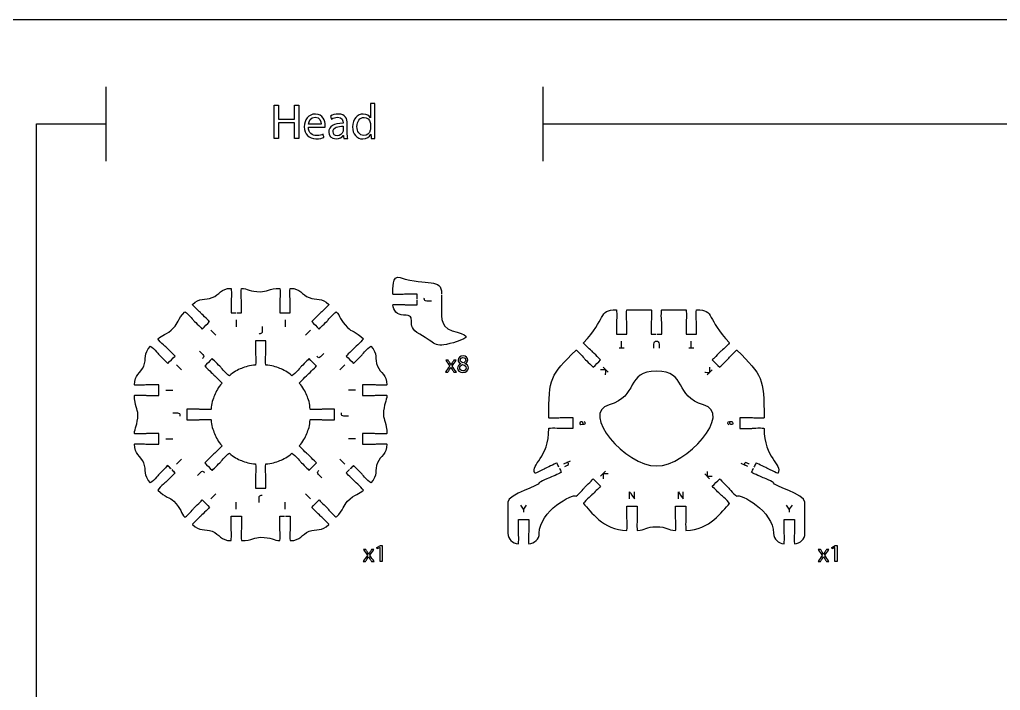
# Model space of a CAD drawing. Extents: x 0 to 1000, y 0 to 600.
# Drawn here: x 199 to 480.9, y 407.2 to 600.1 of the extents above; entities that cross this region are included whole.
import ezdxf

# ---------------------------------------------------------------- set-up
doc = ezdxf.new("R2010")
doc.units = 0
doc.header["$MEASUREMENT"] = 0
doc.layers.add('DEFAULT', color=7, linetype='CONTINUOUS')

msp = doc.modelspace()

# ---------------------------------------------------------------- linework, layer by layer
at = {"layer": 'DEFAULT', "color": 250}
for points in [[(1000, 0.1), (0, 0.1), (0, 600.1), (1000, 600.1)], [(273.41, 575.47), (273.41, 571.49), (278.01, 571.49), (278.01, 575.47), (279.25, 575.47), (279.25, 565.96), (278.01, 565.96), (278.01, 570.42), (273.41, 570.42), (273.41, 565.96), (272.18, 565.96), (272.18, 575.47)], [(302.64, 448.32), (302.63, 448.32), (301.83, 447.89), (301.71, 448.36), (302.71, 448.9), (303.24, 448.9), (303.24, 444.31), (302.64, 444.31)], [(433.36, 448.32), (433.35, 448.32), (432.55, 447.89), (432.43, 448.36), (433.43, 448.9), (433.96, 448.9), (433.96, 444.31), (433.36, 444.31)]]:
    msp.add_lwpolyline(points, close=True, dxfattribs=at)
for points in [[(223.83, 580.81), (223.83, 559.39)], [(349.41, 580.81), (349.41, 559.39)], [(349.41, 570.1), (980, 570.1), (980, 20.1), (203.84, 20.1), (203.84, 570.1), (223.83, 570.1)], [(261.3, 513.79), (261.3, 511.77)], [(275.3, 513.79), (275.3, 511.77)], [(253.99, 510.77), (255.42, 509.34)], [(282.6, 510.77), (281.17, 509.34)], [(372.04, 505.63), (372.04, 507.65)], [(392.05, 505.63), (392.05, 507.65)], [(372.79, 505.63), (371.29, 505.63)], [(392.8, 505.63), (391.31, 505.63)], [(244.09, 500.87), (245.52, 499.44)], [(292.5, 500.87), (291.07, 499.44)], [(366.75, 500.14), (368.18, 498.71)], [(398.1, 499.39), (396.67, 497.96)], [(241.07, 493.56), (243.09, 493.56)], [(295.53, 493.56), (293.51, 493.56)], [(241.07, 479.57), (243.09, 479.57)], [(295.53, 479.57), (293.51, 479.57)], [(244.09, 472.26), (245.52, 473.69)], [(292.5, 472.26), (291.07, 473.69)], [(355.4, 472.34), (357.33, 473.24)], [(408.35, 471.59), (406.42, 472.49)], [(366, 468.8), (367.43, 470.22)], [(397.34, 468.04), (395.91, 469.48)], [(253.99, 462.36), (255.42, 463.79)], [(282.6, 462.36), (281.17, 463.79)], [(261.3, 459.34), (261.3, 461.36)], [(275.3, 459.34), (275.3, 461.36)], [(343.84, 459.3), (343.07, 460.47)], [(344.65, 460.47), (343.84, 459.31), (343.84, 458.44)], [(420.21, 459.3), (419.44, 460.46)], [(421.02, 460.46), (420.21, 459.3), (420.21, 458.44)]]:
    msp.add_lwpolyline(points, dxfattribs=at)
for points, knots in [([(301.11, 575.98), (301.11, 573.22), (301.11, 570.47), (301.11, 567.72), (301.11, 567.12), (301.12, 566.42), (301.16, 565.96), (300.79, 565.96), (300.42, 565.96), (300.05, 565.96), (300.03, 566.35), (300.01, 566.75), (299.99, 567.14), (299.98, 567.14), (299.97, 567.14), (299.96, 567.14), (299.58, 566.38), (298.75, 565.8), (297.64, 565.8), (295.98, 565.8), (294.71, 567.2), (294.71, 569.27), (294.7, 571.54), (296.11, 572.94), (297.78, 572.94), (298.82, 572.94), (299.53, 572.45), (299.84, 571.9), (299.85, 571.9), (299.86, 571.9), (299.86, 571.9), (299.86, 573.26), (299.86, 574.62), (299.86, 575.98), (300.28, 575.98), (300.69, 575.98), (301.11, 575.98)], [3.52, 3.52, 3.52, 3.52, 26.916, 26.916, 26.916, 27.916, 27.916, 27.916, 31.076, 31.076, 31.076, 34.439807, 34.439807, 34.439807, 34.519807, 34.519807, 34.519807, 35.519807, 35.519807, 35.519807, 36.519807, 36.519807, 36.519807, 37.519807, 37.519807, 37.519807, 38.519807, 38.519807, 38.519807, 38.599807, 38.599807, 38.599807, 50.158807, 50.158807, 50.158807, 53.678807, 53.678807, 53.678807, 53.678807]), ([(282.03, 569.15), (282.06, 567.47), (283.13, 566.78), (284.37, 566.78), (285.26, 566.78), (285.8, 566.93), (286.26, 567.13), (286.33, 566.83), (286.4, 566.54), (286.47, 566.24), (286.04, 566.04), (285.29, 565.82), (284.2, 565.82), (282.1, 565.82), (280.84, 567.2), (280.84, 569.26), (280.84, 571.32), (282.06, 572.94), (284.05, 572.94), (286.28, 572.94), (286.87, 570.98), (286.87, 569.72), (286.87, 569.47), (286.84, 569.27), (286.83, 569.15), (285.23, 569.15), (283.63, 569.15), (282.03, 569.15)], [13.598, 13.598, 13.598, 13.598, 14.598, 14.598, 14.598, 15.598, 15.598, 15.598, 18.188444, 18.188444, 18.188444, 19.188444, 19.188444, 19.188444, 20.188444, 20.188444, 20.188444, 21.188444, 21.188444, 21.188444, 22.188444, 22.188444, 22.188444, 23.188444, 23.188444, 23.188444, 36.786444, 36.786444, 36.786444, 36.786444]), ([(292.19, 565.96), (292.16, 566.25), (292.12, 566.53), (292.09, 566.82), (292.08, 566.82), (292.06, 566.82), (292.05, 566.82), (291.67, 566.28), (290.93, 565.8), (289.96, 565.8), (288.58, 565.8), (287.87, 566.78), (287.87, 567.76), (287.87, 569.42), (289.34, 570.32), (291.98, 570.3), (291.98, 570.35), (291.98, 570.4), (291.98, 570.44), (291.98, 571.01), (291.82, 572.02), (290.42, 572.02), (289.79, 572.02), (289.13, 571.83), (288.65, 571.52), (288.55, 571.79), (288.46, 572.06), (288.36, 572.34), (288.93, 572.7), (289.75, 572.94), (290.61, 572.94), (292.7, 572.94), (293.2, 571.52), (293.2, 570.15), (293.2, 569.3), (293.2, 568.45), (293.2, 567.6), (293.2, 567), (293.23, 566.42), (293.32, 565.96), (292.94, 565.96), (292.56, 565.96), (292.19, 565.96)], [0, 0, 0, 0, 2.456013, 2.456013, 2.456013, 2.576013, 2.576013, 2.576013, 3.576013, 3.576013, 3.576013, 4.576013, 4.576013, 4.576013, 5.576013, 5.576013, 5.576013, 5.976013, 5.976013, 5.976013, 6.976013, 6.976013, 6.976013, 7.976013, 7.976013, 7.976013, 10.429126, 10.429126, 10.429126, 11.429126, 11.429126, 11.429126, 12.429126, 12.429126, 12.429126, 19.667126, 19.667126, 19.667126, 20.667126, 20.667126, 20.667126, 23.867126, 23.867126, 23.867126, 23.867126]), ([(285.67, 570.04), (285.68, 570.83), (285.34, 572.05), (283.95, 572.05), (282.69, 572.05), (282.14, 570.9), (282.04, 570.04), (283.25, 570.04), (284.46, 570.04), (285.67, 570.04)], [10.278, 10.278, 10.278, 10.278, 11.278, 11.278, 11.278, 12.278, 12.278, 12.278, 22.556, 22.556, 22.556, 22.556]), ([(292, 569.44), (290.65, 569.47), (289.11, 569.23), (289.11, 567.91), (289.11, 567.1), (289.65, 566.72), (290.28, 566.72), (291.17, 566.72), (291.74, 567.28), (291.93, 567.86), (291.98, 567.99), (292, 568.13), (292, 568.26), (292, 568.65), (292, 569.05), (292, 569.44)], [3.359, 3.359, 3.359, 3.359, 4.359, 4.359, 4.359, 5.359, 5.359, 5.359, 6.359, 6.359, 6.359, 7.359, 7.359, 7.359, 10.718, 10.718, 10.718, 10.718]), ([(299.86, 570.01), (299.86, 570.16), (299.85, 570.37), (299.81, 570.53), (299.62, 571.32), (298.95, 571.97), (298.02, 571.97), (296.73, 571.97), (295.97, 570.84), (295.97, 569.33), (295.97, 567.95), (296.65, 566.8), (297.99, 566.8), (298.82, 566.8), (299.58, 567.35), (299.81, 568.29), (299.85, 568.46), (299.86, 568.62), (299.86, 568.82), (299.86, 569.22), (299.86, 569.61), (299.86, 570.01)], [3.36, 3.36, 3.36, 3.36, 4.36, 4.36, 4.36, 5.36, 5.36, 5.36, 6.36, 6.36, 6.36, 7.36, 7.36, 7.36, 8.36, 8.36, 8.36, 9.36, 9.36, 9.36, 12.72, 12.72, 12.72, 12.72]), ([(317.38, 519.19), (316.92, 519.19), (316.47, 519.19), (316.02, 519.19), (315.49, 519.19), (315.32, 519.45), (315.32, 519.8), (315.32, 519.9), (315.34, 520.01), (315.37, 520.08)], [0, 0, 0, 0, 3.833, 3.833, 3.833, 4.833, 4.833, 4.833, 5.833, 5.833, 5.833, 5.833]), ([(268.74, 511.83), (268.74, 511.38), (268.74, 510.93), (268.74, 510.48), (268.74, 509.95), (268.48, 509.78), (268.13, 509.78), (268.04, 509.78), (267.92, 509.8), (267.85, 509.83)], [0, 0, 0, 0, 3.833, 3.833, 3.833, 4.833, 4.833, 4.833, 5.833, 5.833, 5.833, 5.833]), ([(381.3, 505.62), (381.3, 506.01), (381.3, 506.4), (381.3, 506.8), (381.3, 507.42), (381.63, 507.67), (382.07, 507.67), (382.48, 507.67), (382.79, 507.43), (382.79, 506.81), (382.79, 506.41), (382.79, 506.01), (382.79, 505.62)], [0, 0, 0, 0, 3.34, 3.34, 3.34, 4.34, 4.34, 4.34, 5.34, 5.34, 5.34, 8.714, 8.714, 8.714, 8.714]), ([(250.75, 504.75), (251.06, 504.43), (251.38, 504.11), (251.7, 503.79), (252.08, 503.41), (252.01, 503.11), (251.77, 502.86), (251.7, 502.8), (251.6, 502.73), (251.53, 502.7)], [0, 0, 0, 0, 3.832519, 3.832519, 3.832519, 4.832519, 4.832519, 4.832519, 5.832519, 5.832519, 5.832519, 5.832519]), ([(286.48, 504.12), (286.16, 503.8), (285.84, 503.48), (285.53, 503.16), (285.15, 502.78), (284.84, 502.85), (284.6, 503.1), (284.53, 503.17), (284.46, 503.26), (284.43, 503.33)], [0, 0, 0, 0, 3.832519, 3.832519, 3.832519, 4.832519, 4.832519, 4.832519, 5.832519, 5.832519, 5.832519, 5.832519]), ([(322.17, 502.14), (322.33, 501.9), (322.49, 501.65), (322.66, 501.41), (322.78, 501.22), (322.89, 501.04), (323, 500.85), (323.01, 500.85), (323.02, 500.85), (323.02, 500.85), (323.14, 501.06), (323.25, 501.23), (323.36, 501.42), (323.52, 501.66), (323.68, 501.9), (323.84, 502.14), (324.06, 502.14), (324.29, 502.14), (324.51, 502.14), (324.12, 501.59), (323.74, 501.04), (323.35, 500.49), (323.75, 499.9), (324.15, 499.31), (324.55, 498.73), (324.31, 498.73), (324.08, 498.73), (323.84, 498.73), (323.67, 498.98), (323.51, 499.24), (323.34, 499.5), (323.21, 499.69), (323.09, 499.88), (322.97, 500.09), (322.97, 500.09), (322.96, 500.09), (322.96, 500.09), (322.85, 499.88), (322.73, 499.7), (322.6, 499.5), (322.43, 499.24), (322.27, 498.98), (322.11, 498.73), (321.88, 498.73), (321.65, 498.73), (321.42, 498.73), (321.83, 499.31), (322.23, 499.89), (322.63, 500.47), (322.25, 501.03), (321.86, 501.58), (321.48, 502.14), (321.71, 502.14), (321.94, 502.14), (322.17, 502.14)], [0, 0, 0, 0, 2.496157, 2.496157, 2.496157, 3.496157, 3.496157, 3.496157, 3.556157, 3.556157, 3.556157, 4.556157, 4.556157, 4.556157, 7.025432, 7.025432, 7.025432, 8.926432, 8.926432, 8.926432, 14.654291, 14.654291, 14.654291, 20.702167, 20.702167, 20.702167, 22.703167, 22.703167, 22.703167, 25.305696, 25.305696, 25.305696, 26.305696, 26.305696, 26.305696, 26.345696, 26.345696, 26.345696, 27.345696, 27.345696, 27.345696, 29.937908, 29.937908, 29.937908, 31.877908, 31.877908, 31.877908, 37.898463, 37.898463, 37.898463, 43.663485, 43.663485, 43.663485, 45.623485, 45.623485, 45.623485, 45.623485]), ([(324.89, 499.89), (324.89, 500.47), (325.24, 500.88), (325.8, 501.12), (325.8, 501.13), (325.8, 501.13), (325.8, 501.14), (325.29, 501.38), (325.07, 501.78), (325.07, 502.17), (325.07, 502.9), (325.68, 503.39), (326.49, 503.39), (327.38, 503.39), (327.82, 502.83), (327.82, 502.26), (327.82, 501.87), (327.63, 501.46), (327.07, 501.19), (327.07, 501.18), (327.07, 501.18), (327.07, 501.17), (327.64, 500.94), (327.99, 500.54), (327.99, 499.98), (327.99, 499.19), (327.31, 498.65), (326.43, 498.65), (325.47, 498.65), (324.89, 499.22), (324.89, 499.89)], [1, 1, 1, 1, 2, 2, 2, 2.063246, 2.063246, 2.063246, 3.063246, 3.063246, 3.063246, 4.063246, 4.063246, 4.063246, 5.063246, 5.063246, 5.063246, 6.063246, 6.063246, 6.063246, 6.124246, 6.124246, 6.124246, 7.124246, 7.124246, 7.124246, 8.124246, 8.124246, 8.124246, 9.124246, 9.124246, 9.124246, 9.124246]), ([(325.65, 502.21), (325.65, 501.75), (326, 501.51), (326.53, 501.37), (326.92, 501.5), (327.23, 501.78), (327.23, 502.2), (327.23, 502.57), (327.01, 502.95), (326.45, 502.95), (325.94, 502.95), (325.65, 502.61), (325.65, 502.21)], [1, 1, 1, 1, 2, 2, 2, 3, 3, 3, 4, 4, 4, 5, 5, 5, 5]), ([(327.36, 499.92), (327.36, 500.48), (326.97, 500.74), (326.35, 500.92), (325.82, 500.77), (325.53, 500.41), (325.53, 499.98), (325.51, 499.51), (325.86, 499.1), (326.44, 499.1), (327, 499.1), (327.36, 499.45), (327.36, 499.92)], [1, 1, 1, 1, 2, 2, 2, 3, 3, 3, 4, 4, 4, 5, 5, 5, 5]), ([(367.44, 497.97), (367.44, 497.97), (367.51, 499.3), (367.49, 499.4), (367, 499.39), (366.5, 499.39), (366, 499.39)], [0, 0, 0, 0, 1, 1, 1, 5.219068, 5.219068, 5.219068, 5.219068]), ([(395.93, 498.7), (395.93, 498.7), (397.26, 498.63), (397.36, 498.65), (397.35, 499.14), (397.35, 499.64), (397.35, 500.13)], [0, 0, 0, 0, 1, 1, 1, 5.219068, 5.219068, 5.219068, 5.219068]), ([(243.03, 487.01), (243.48, 487.01), (243.93, 487.01), (244.38, 487.01), (244.92, 487.01), (245.08, 486.75), (245.08, 486.4), (245.08, 486.3), (245.06, 486.19), (245.04, 486.12)], [0, 0, 0, 0, 3.833, 3.833, 3.833, 4.833, 4.833, 4.833, 5.833, 5.833, 5.833, 5.833]), ([(293.57, 486.12), (293.12, 486.12), (292.67, 486.12), (292.22, 486.12), (291.68, 486.12), (291.51, 486.38), (291.51, 486.73), (291.51, 486.83), (291.53, 486.94), (291.56, 487.01)], [0, 0, 0, 0, 3.833, 3.833, 3.833, 4.833, 4.833, 4.833, 5.833, 5.833, 5.833, 5.833]), ([(361.28, 484.54), (361.4, 484.54), (361.53, 484.29), (361.53, 484.11), (361.53, 483.72), (361.33, 483.64), (361.04, 483.64), (361.04, 483.64), (360.44, 483.65), (360.35, 483.63), (360.2, 483.63), (360.11, 484.01), (360.11, 484.17), (360.11, 484.41), (360.28, 484.53), (360.45, 484.53), (360.74, 484.53), (360.99, 484.43), (360.89, 483.64)], [0, 0, 0, 0, 1, 1, 1, 2, 2, 2, 3, 3, 3, 4, 4, 4, 5, 5, 5, 6, 6, 6, 6]), ([(402.81, 483.63), (402.69, 483.63), (402.56, 483.89), (402.56, 484.07), (402.56, 484.45), (402.77, 484.54), (403.06, 484.54), (403.06, 484.54), (403.65, 484.53), (403.75, 484.54), (403.9, 484.54), (403.98, 484.17), (403.98, 484), (403.98, 483.76), (403.81, 483.64), (403.64, 483.64), (403.36, 483.64), (403.1, 483.74), (403.2, 484.54)], [0, 0, 0, 0, 1, 1, 1, 2, 2, 2, 3, 3, 3, 4, 4, 4, 5, 5, 5, 6, 6, 6, 6]), ([(355.74, 471.6), (355.99, 471.72), (356.25, 471.83), (356.5, 471.95), (356.71, 472.05), (356.85, 472.22), (356.73, 472.48), (356.64, 472.66), (356.47, 472.75), (356.31, 472.74), (356.27, 472.74), (356.24, 472.73), (356.19, 472.71)], [0, 0, 0, 0, 2.362178, 2.362178, 2.362178, 3.362178, 3.362178, 3.362178, 4.362178, 4.362178, 4.362178, 5.362178, 5.362178, 5.362178, 5.362178]), ([(408.7, 472.34), (408.44, 472.45), (408.19, 472.57), (407.94, 472.69), (407.73, 472.79), (407.51, 472.78), (407.39, 472.52), (407.3, 472.34), (407.35, 472.15), (407.45, 472.04), (407.48, 472.01), (407.51, 471.99), (407.56, 471.96)], [0, 0, 0, 0, 2.363084, 2.363084, 2.363084, 3.363084, 3.363084, 3.363084, 4.363084, 4.363084, 4.363084, 5.363084, 5.363084, 5.363084, 5.363084]), ([(250.12, 469.01), (250.43, 469.33), (250.75, 469.65), (251.07, 469.97), (251.45, 470.35), (251.75, 470.28), (252, 470.03), (252.07, 469.96), (252.14, 469.87), (252.16, 469.8)], [0, 0, 0, 0, 3.832519, 3.832519, 3.832519, 4.832519, 4.832519, 4.832519, 5.832519, 5.832519, 5.832519, 5.832519]), ([(285.85, 468.38), (285.53, 468.7), (285.21, 469.02), (284.9, 469.34), (284.52, 469.72), (284.59, 470.02), (284.83, 470.27), (284.9, 470.34), (285, 470.4), (285.06, 470.43)], [0, 0, 0, 0, 3.832519, 3.832519, 3.832519, 4.832519, 4.832519, 4.832519, 5.832519, 5.832519, 5.832519, 5.832519]), ([(368.17, 469.48), (368.17, 469.48), (366.83, 469.55), (366.74, 469.53), (366.74, 469.04), (366.75, 468.54), (366.75, 468.05)], [0, 0, 0, 0, 1, 1, 1, 5.218068, 5.218068, 5.218068, 5.218068]), ([(396.66, 470.21), (396.66, 470.21), (396.59, 468.88), (396.6, 468.79), (397.1, 468.79), (397.59, 468.79), (398.09, 468.79)], [0, 0, 0, 0, 1, 1, 1, 5.21903, 5.21903, 5.21903, 5.21903]), ([(267.85, 461.3), (267.85, 461.75), (267.85, 462.2), (267.85, 462.65), (267.85, 463.19), (268.12, 463.35), (268.46, 463.35), (268.56, 463.35), (268.68, 463.33), (268.74, 463.3)], [0, 0, 0, 0, 3.833, 3.833, 3.833, 4.833, 4.833, 4.833, 5.833, 5.833, 5.833, 5.833]), ([(374.34, 462.27), (374.34, 462.95), (374.34, 463.62), (374.34, 464.29), (374.34, 464.29), (375.65, 462.48), (375.75, 462.27), (375.74, 462.95), (375.73, 463.62), (375.72, 464.29)], [0, 0, 0, 0, 5.729, 5.729, 5.729, 6.729, 6.729, 6.729, 12.458404, 12.458404, 12.458404, 12.458404]), ([(388.34, 462.27), (388.34, 462.95), (388.34, 463.62), (388.34, 464.29), (388.34, 464.29), (389.65, 462.48), (389.75, 462.27), (389.74, 462.95), (389.73, 463.62), (389.72, 464.29)], [0, 0, 0, 0, 5.729, 5.729, 5.729, 6.729, 6.729, 6.729, 12.458392, 12.458392, 12.458392, 12.458392]), ([(298.51, 447.72), (298.67, 447.48), (298.84, 447.23), (299, 446.99), (299.13, 446.8), (299.23, 446.62), (299.35, 446.43), (299.35, 446.43), (299.36, 446.43), (299.37, 446.43), (299.48, 446.64), (299.59, 446.81), (299.71, 447), (299.86, 447.24), (300.02, 447.48), (300.18, 447.72), (300.41, 447.72), (300.63, 447.72), (300.86, 447.72), (300.47, 447.17), (300.08, 446.62), (299.69, 446.07), (300.09, 445.48), (300.49, 444.9), (300.89, 444.31), (300.66, 444.31), (300.42, 444.31), (300.18, 444.31), (300.02, 444.56), (299.85, 444.82), (299.68, 445.08), (299.55, 445.28), (299.44, 445.47), (299.32, 445.67), (299.31, 445.67), (299.31, 445.67), (299.3, 445.67), (299.19, 445.47), (299.07, 445.28), (298.94, 445.08), (298.78, 444.82), (298.61, 444.56), (298.45, 444.31), (298.22, 444.31), (297.99, 444.31), (297.76, 444.31), (298.17, 444.89), (298.57, 445.47), (298.98, 446.05), (298.59, 446.61), (298.21, 447.17), (297.82, 447.72), (298.05, 447.72), (298.28, 447.72), (298.51, 447.72)], [0, 0, 0, 0, 2.49699, 2.49699, 2.49699, 3.49699, 3.49699, 3.49699, 3.55699, 3.55699, 3.55699, 4.55699, 4.55699, 4.55699, 7.026266, 7.026266, 7.026266, 8.927266, 8.927266, 8.927266, 14.655124, 14.655124, 14.655124, 20.703, 20.703, 20.703, 22.704, 22.704, 22.704, 25.30653, 25.30653, 25.30653, 26.30653, 26.30653, 26.30653, 26.34653, 26.34653, 26.34653, 27.34653, 27.34653, 27.34653, 29.938742, 29.938742, 29.938742, 31.878742, 31.878742, 31.878742, 37.899296, 37.899296, 37.899296, 43.664319, 43.664319, 43.664319, 45.624319, 45.624319, 45.624319, 45.624319]), ([(429.23, 447.72), (429.4, 447.48), (429.56, 447.23), (429.72, 446.99), (429.85, 446.8), (429.95, 446.62), (430.07, 446.43), (430.07, 446.43), (430.08, 446.43), (430.09, 446.43), (430.2, 446.64), (430.31, 446.81), (430.43, 447), (430.59, 447.24), (430.75, 447.48), (430.91, 447.72), (431.13, 447.72), (431.35, 447.72), (431.58, 447.72), (431.19, 447.17), (430.8, 446.62), (430.41, 446.07), (430.81, 445.48), (431.21, 444.9), (431.61, 444.31), (431.38, 444.31), (431.14, 444.31), (430.91, 444.31), (430.74, 444.56), (430.57, 444.82), (430.41, 445.08), (430.27, 445.28), (430.16, 445.47), (430.04, 445.67), (430.03, 445.67), (430.03, 445.67), (430.02, 445.67), (429.91, 445.47), (429.79, 445.28), (429.66, 445.08), (429.5, 444.82), (429.33, 444.56), (429.17, 444.31), (428.94, 444.31), (428.71, 444.31), (428.49, 444.31), (428.89, 444.89), (429.29, 445.47), (429.7, 446.05), (429.31, 446.61), (428.93, 447.17), (428.54, 447.72), (428.77, 447.72), (429, 447.72), (429.23, 447.72)], [0, 0, 0, 0, 2.49699, 2.49699, 2.49699, 3.49699, 3.49699, 3.49699, 3.55699, 3.55699, 3.55699, 4.55699, 4.55699, 4.55699, 7.026266, 7.026266, 7.026266, 8.927266, 8.927266, 8.927266, 14.655124, 14.655124, 14.655124, 20.703, 20.703, 20.703, 22.704, 22.704, 22.704, 25.30653, 25.30653, 25.30653, 26.30653, 26.30653, 26.30653, 26.34653, 26.34653, 26.34653, 27.34653, 27.34653, 27.34653, 29.938742, 29.938742, 29.938742, 31.878742, 31.878742, 31.878742, 37.899296, 37.899296, 37.899296, 43.664319, 43.664319, 43.664319, 45.624319, 45.624319, 45.624319, 45.624319])]:
    msp.add_open_spline(points, degree=3, knots=knots, dxfattribs=at)
at = {"layer": 'DEFAULT', "color": 1}
for points, knots in [([(313.31, 519.79), (313.31, 520.24), (313.31, 520.68), (313.31, 521.13), (312.14, 521.13), (310.97, 521.13), (309.81, 521.13), (309.63, 521.13), (309.02, 521.03), (308.06, 521.03), (307.09, 521.03), (306.31, 521.08), (306.31, 521.13), (306.31, 522.79), (306.01, 526.68), (308.36, 525.92), (316.25, 523.37), (320.22, 526), (320.3, 521.29)], [0, 0, 0, 0, 3.82, 3.82, 3.82, 13.74, 13.74, 13.74, 14.74, 14.74, 14.74, 15.74, 15.74, 15.74, 16.74, 16.74, 16.74, 17.74, 17.74, 17.74, 17.74]), ([(242.55, 470.93), (242.23, 471.25), (241.91, 471.56), (241.59, 471.88), (240.77, 471.06), (239.94, 470.23), (239.12, 469.41), (239, 469.29), (238.64, 468.79), (237.95, 468.1), (237.27, 467.42), (236.68, 466.9), (236.64, 466.93), (234.52, 469.05), (235.58, 470.5), (234.7, 472.65), (233.81, 474.79), (232.04, 475.06), (232.04, 478.06), (232.04, 478.12), (232.82, 478.16), (233.79, 478.16), (234.75, 478.16), (235.36, 478.06), (235.54, 478.06), (236.7, 478.06), (237.87, 478.06), (239.03, 478.06), (239.03, 479.06), (239.03, 480.06), (239.03, 481.06), (237.87, 481.06), (236.7, 481.06), (235.54, 481.06), (235.36, 481.06), (234.75, 480.96), (233.79, 480.96), (232.82, 480.96), (232.04, 481.01), (232.04, 481.06), (232.04, 482.68), (233, 483.52), (233, 486.56), (233, 488.18), (232.04, 489.02), (232.04, 492.07), (232.04, 492.12), (232.82, 492.16), (233.79, 492.16), (234.75, 492.16), (235.36, 492.07), (235.54, 492.07), (236.7, 492.07), (237.87, 492.07), (239.03, 492.07), (239.03, 493.07), (239.03, 494.06), (239.03, 495.06), (237.87, 495.06), (236.7, 495.06), (235.54, 495.06), (235.36, 495.06), (234.75, 494.97), (233.79, 494.97), (232.82, 494.97), (232.04, 495.01), (232.04, 495.06), (232.04, 498.06), (233.81, 498.34), (234.7, 500.48), (235.58, 502.62), (234.52, 504.07), (236.64, 506.19), (236.68, 506.23), (237.27, 505.71), (237.95, 505.03), (238.64, 504.34), (239, 503.84), (239.12, 503.72), (239.74, 503.1), (241.59, 501.24), (241.59, 501.24), (242.3, 501.95), (243.01, 502.66), (243.72, 503.36), (243.72, 503.36), (241.86, 505.22), (241.24, 505.84), (241.12, 505.96), (240.62, 506.32), (239.93, 507.01), (239.25, 507.69), (238.73, 508.27), (238.77, 508.31), (239.91, 509.46), (241.18, 509.37), (243.34, 511.53), (244.48, 512.67), (244.39, 513.94), (246.55, 516.09), (246.58, 516.13), (247.17, 515.61), (247.85, 514.93), (248.54, 514.24), (248.89, 513.74), (249.02, 513.62), (249.64, 513), (251.49, 511.14), (251.49, 511.14), (252.2, 511.85), (252.91, 512.56), (253.62, 513.26), (253.62, 513.26), (251.76, 515.12), (251.14, 515.74), (251.02, 515.86), (250.52, 516.22), (249.83, 516.9), (249.15, 517.59), (248.63, 518.17), (248.67, 518.21), (250.79, 520.34), (252.24, 519.27), (254.38, 520.16), (256.52, 521.05), (256.8, 522.82), (259.8, 522.82), (259.85, 522.82), (259.89, 522.04), (259.89, 521.07), (259.89, 520.11), (259.8, 519.5), (259.8, 519.33), (259.8, 518.16), (259.8, 516.99), (259.8, 515.83), (260.25, 515.83), (260.7, 515.83), (261.15, 515.83)], [0, 0, 0, 0, 3.832519, 3.832519, 3.832519, 13.746156, 13.746156, 13.746156, 14.746156, 14.746156, 14.746156, 15.746156, 15.746156, 15.746156, 16.746156, 16.746156, 16.746156, 17.746156, 17.746156, 17.746156, 18.746156, 18.746156, 18.746156, 19.746156, 19.746156, 19.746156, 29.666156, 29.666156, 29.666156, 38.176156, 38.176156, 38.176156, 48.096156, 48.096156, 48.096156, 49.096156, 49.096156, 49.096156, 50.096156, 50.096156, 50.096156, 51.096156, 51.096156, 51.096156, 52.096156, 52.096156, 52.096156, 53.096156, 53.096156, 53.096156, 54.096156, 54.096156, 54.096156, 64.016156, 64.016156, 64.016156, 72.516156, 72.516156, 72.516156, 82.436156, 82.436156, 82.436156, 83.436156, 83.436156, 83.436156, 84.436156, 84.436156, 84.436156, 85.436156, 85.436156, 85.436156, 86.436156, 86.436156, 86.436156, 87.436156, 87.436156, 87.436156, 88.436156, 88.436156, 88.436156, 89.436156, 89.436156, 89.436156, 97.942653, 97.942653, 97.942653, 98.942653, 98.942653, 98.942653, 99.942653, 99.942653, 99.942653, 100.942653, 100.942653, 100.942653, 101.942653, 101.942653, 101.942653, 102.942653, 102.942653, 102.942653, 103.942653, 103.942653, 103.942653, 104.942653, 104.942653, 104.942653, 105.942653, 105.942653, 105.942653, 114.442077, 114.442077, 114.442077, 115.442077, 115.442077, 115.442077, 116.442077, 116.442077, 116.442077, 117.442077, 117.442077, 117.442077, 118.442077, 118.442077, 118.442077, 119.442077, 119.442077, 119.442077, 120.442077, 120.442077, 120.442077, 121.442077, 121.442077, 121.442077, 131.362077, 131.362077, 131.362077, 135.192077, 135.192077, 135.192077, 135.192077]), ([(261.45, 515.83), (261.9, 515.83), (262.35, 515.83), (262.79, 515.83), (262.79, 516.99), (262.79, 518.16), (262.79, 519.33), (262.79, 519.5), (262.7, 520.11), (262.7, 521.07), (262.7, 522.04), (262.74, 522.82), (262.79, 522.82), (264.41, 522.82), (265.25, 521.86), (268.29, 521.86), (269.91, 521.86), (270.76, 522.82), (273.8, 522.82), (273.85, 522.82), (273.9, 522.04), (273.9, 521.07), (273.9, 520.11), (273.8, 519.5), (273.8, 519.33), (273.8, 518.16), (273.8, 516.99), (273.8, 515.83), (274.8, 515.83), (275.8, 515.83), (276.8, 515.83), (276.8, 516.99), (276.8, 518.16), (276.8, 519.33), (276.8, 519.5), (276.7, 520.11), (276.7, 521.07), (276.7, 522.04), (276.74, 522.82), (276.8, 522.82), (279.8, 522.82), (280.07, 521.05), (282.21, 520.16), (284.35, 519.27), (285.8, 520.33), (287.92, 518.21), (287.96, 518.17), (287.44, 517.59), (286.76, 516.9), (286.07, 516.22), (285.57, 515.86), (285.45, 515.74), (284.62, 514.92), (283.8, 514.09), (282.97, 513.26), (283.68, 512.56), (284.39, 511.85), (285.1, 511.14), (285.1, 511.14), (286.95, 513), (287.57, 513.62), (287.69, 513.74), (288.05, 514.24), (288.74, 514.93), (289.42, 515.61), (290.01, 516.13), (290.05, 516.09), (291.19, 514.95), (291.1, 513.67), (293.26, 511.53), (294.4, 510.38), (295.68, 510.46), (297.83, 508.31), (297.86, 508.28), (297.34, 507.69), (296.66, 507.01), (295.97, 506.32), (295.48, 505.96), (295.35, 505.84), (294.73, 505.22), (292.88, 503.36), (292.88, 503.36), (293.58, 502.66), (294.29, 501.95), (295, 501.24), (295, 501.24), (296.85, 503.1), (297.47, 503.72), (297.6, 503.84), (297.96, 504.34), (298.64, 505.03), (299.32, 505.71), (299.91, 506.23), (299.95, 506.19), (302.07, 504.07), (301, 502.62), (301.89, 500.48), (302.78, 498.34), (304.56, 498.06), (304.56, 495.06), (304.56, 495.01), (303.77, 494.97), (302.81, 494.97), (301.84, 494.97), (301.23, 495.06), (301.06, 495.06), (299.89, 495.06), (298.72, 495.06), (297.56, 495.06), (297.56, 494.06), (297.56, 493.07), (297.56, 492.07), (298.72, 492.07), (299.89, 492.07), (301.06, 492.07), (301.23, 492.07), (301.84, 492.16), (302.81, 492.16), (303.77, 492.16), (304.56, 492.12), (304.56, 492.07), (304.56, 490.45), (303.6, 489.6), (303.6, 486.56), (303.6, 484.94), (304.56, 484.1), (304.56, 481.06), (304.56, 481.01), (303.77, 480.96), (302.81, 480.96), (301.84, 480.96), (301.23, 481.06), (301.06, 481.06), (299.89, 481.06), (298.72, 481.06), (297.56, 481.06), (297.56, 480.06), (297.56, 479.06), (297.56, 478.06), (298.72, 478.06), (299.89, 478.06), (301.06, 478.06), (301.23, 478.06), (301.84, 478.16), (302.81, 478.16), (303.77, 478.16), (304.56, 478.12), (304.56, 478.06), (304.56, 475.06), (302.78, 474.79), (301.89, 472.65), (301, 470.5), (302.07, 469.05), (299.95, 466.93), (299.91, 466.9), (299.32, 467.42), (298.64, 468.1), (297.96, 468.79), (297.6, 469.29), (297.47, 469.41), (296.85, 470.03), (295, 471.88), (295, 471.88), (294.68, 471.57), (294.36, 471.25), (294.04, 470.93)], [0, 0, 0, 0, 3.82, 3.82, 3.82, 13.74, 13.74, 13.74, 14.74, 14.74, 14.74, 15.74, 15.74, 15.74, 16.74, 16.74, 16.74, 17.74, 17.74, 17.74, 18.74, 18.74, 18.74, 19.74, 19.74, 19.74, 29.66, 29.66, 29.66, 38.16, 38.16, 38.16, 48.08, 48.08, 48.08, 49.08, 49.08, 49.08, 50.08, 50.08, 50.08, 51.08, 51.08, 51.08, 52.08, 52.08, 52.08, 53.08, 53.08, 53.08, 54.08, 54.08, 54.08, 64.007779, 64.007779, 64.007779, 72.514277, 72.514277, 72.514277, 73.514277, 73.514277, 73.514277, 74.514277, 74.514277, 74.514277, 75.514277, 75.514277, 75.514277, 76.514277, 76.514277, 76.514277, 77.514277, 77.514277, 77.514277, 78.514277, 78.514277, 78.514277, 79.514277, 79.514277, 79.514277, 80.514277, 80.514277, 80.514277, 89.0137, 89.0137, 89.0137, 90.0137, 90.0137, 90.0137, 91.0137, 91.0137, 91.0137, 92.0137, 92.0137, 92.0137, 93.0137, 93.0137, 93.0137, 94.0137, 94.0137, 94.0137, 95.0137, 95.0137, 95.0137, 96.0137, 96.0137, 96.0137, 105.9337, 105.9337, 105.9337, 114.4337, 114.4337, 114.4337, 124.3537, 124.3537, 124.3537, 125.3537, 125.3537, 125.3537, 126.3537, 126.3537, 126.3537, 127.3537, 127.3537, 127.3537, 128.3537, 128.3537, 128.3537, 129.3537, 129.3537, 129.3537, 130.3537, 130.3537, 130.3537, 140.2737, 140.2737, 140.2737, 148.7837, 148.7837, 148.7837, 158.7037, 158.7037, 158.7037, 159.7037, 159.7037, 159.7037, 160.7037, 160.7037, 160.7037, 161.7037, 161.7037, 161.7037, 162.7037, 162.7037, 162.7037, 163.7037, 163.7037, 163.7037, 164.7037, 164.7037, 164.7037, 165.7037, 165.7037, 165.7037, 169.522077, 169.522077, 169.522077, 169.522077]), ([(320.31, 520.99), (320.31, 520.03), (320.31, 519.08), (320.31, 518.13), (320.31, 515.51), (319.52, 511.82), (323.38, 510.64), (327.24, 509.45), (329.67, 508.9), (323.69, 507.21), (317.71, 505.51), (318.8, 507.12), (314, 509.62), (309.19, 512.11), (314.03, 515.13), (309.31, 515.13), (307.65, 515.13), (306.31, 516.47), (306.31, 518.13), (306.31, 518.19), (307.09, 518.23), (308.06, 518.23), (309.02, 518.23), (309.63, 518.13), (309.81, 518.13), (310.97, 518.13), (312.14, 518.13), (313.31, 518.13), (313.31, 518.58), (313.31, 519.03), (313.31, 519.49)], [0, 0, 0, 0, 8.09, 8.09, 8.09, 9.09, 9.09, 9.09, 10.09, 10.09, 10.09, 11.09, 11.09, 11.09, 12.09, 12.09, 12.09, 13.09, 13.09, 13.09, 14.09, 14.09, 14.09, 15.09, 15.09, 15.09, 25.01, 25.01, 25.01, 28.85, 28.85, 28.85, 28.85]), ([(354.02, 471.41), (353.83, 471.82), (353.64, 472.23), (353.45, 472.63), (353.45, 472.63), (351.07, 471.53), (350.27, 471.15), (350.12, 471.08), (349.61, 470.73), (348.73, 470.33), (347.85, 469.92), (347.13, 469.63), (347.1, 469.68), (345.83, 472.39), (351.12, 473.9), (351.12, 482.59), (351.12, 482.64), (351.9, 482.69), (352.87, 482.69), (353.83, 482.69), (354.44, 482.59), (354.62, 482.59), (355.78, 482.59), (356.95, 482.59), (358.11, 482.59), (358.11, 483.59), (358.11, 484.59), (358.11, 485.59), (356.95, 485.59), (355.78, 485.59), (354.62, 485.59), (354.44, 485.59), (353.83, 485.49), (352.87, 485.49), (351.9, 485.49), (351.12, 485.53), (351.12, 485.59), (351.12, 497.27), (351.54, 497.69), (358.93, 505.09), (358.97, 505.13), (359.56, 504.61), (360.24, 503.92), (360.92, 503.24), (361.28, 502.74), (361.41, 502.61), (362.03, 501.99), (363.88, 500.14), (363.88, 500.14), (364.59, 500.85), (365.3, 501.55), (366, 502.26), (366, 502.26), (364.15, 504.11), (363.53, 504.74), (363.41, 504.86), (362.91, 505.22), (362.22, 505.9), (361.55, 506.57), (361.03, 507.15), (361.05, 507.21), (367.79, 513.95), (365.13, 516.69), (370.54, 516.69), (370.59, 516.68), (370.64, 515.9), (370.64, 514.93), (370.64, 513.97), (370.54, 513.36), (370.54, 513.19), (370.54, 512.02), (370.54, 510.86), (370.54, 509.69), (371.54, 509.69), (372.54, 509.69), (373.54, 509.69), (373.54, 510.85), (373.54, 512.02), (373.54, 513.18), (373.53, 513.35), (373.44, 513.97), (373.44, 514.93), (373.44, 515.9), (373.48, 516.68), (373.54, 516.68), (375.52, 516.68), (377.51, 516.68), (380.55, 516.68), (380.6, 516.68), (380.65, 515.9), (380.65, 514.93), (380.65, 513.97), (380.55, 513.36), (380.55, 513.18), (380.55, 512.02), (380.55, 510.85), (380.55, 509.69), (381, 509.69), (381.45, 509.69), (381.9, 509.69)], [0, 0, 0, 0, 3.820471, 3.820471, 3.820471, 4.820471, 4.820471, 4.820471, 5.820471, 5.820471, 5.820471, 6.820471, 6.820471, 6.820471, 7.820471, 7.820471, 7.820471, 8.820471, 8.820471, 8.820471, 9.820471, 9.820471, 9.820471, 19.740471, 19.740471, 19.740471, 28.240471, 28.240471, 28.240471, 38.160471, 38.160471, 38.160471, 39.160471, 39.160471, 39.160471, 40.160471, 40.160471, 40.160471, 41.160471, 41.160471, 41.160471, 42.160471, 42.160471, 42.160471, 43.160471, 43.160471, 43.160471, 44.160471, 44.160471, 44.160471, 52.659895, 52.659895, 52.659895, 53.659895, 53.659895, 53.659895, 54.659895, 54.659895, 54.659895, 55.659895, 55.659895, 55.659895, 56.659895, 56.659895, 56.659895, 57.659895, 57.659895, 57.659895, 58.659895, 58.659895, 58.659895, 68.579895, 68.579895, 68.579895, 77.079901, 77.079901, 77.079901, 86.989901, 86.989901, 86.989901, 87.989901, 87.989901, 87.989901, 88.989901, 88.989901, 88.989901, 89.989901, 89.989901, 89.989901, 90.989901, 90.989901, 90.989901, 91.989901, 91.989901, 91.989901, 101.909901, 101.909901, 101.909901, 105.739901, 105.739901, 105.739901, 105.739901]), ([(382.2, 509.69), (382.65, 509.69), (383.1, 509.69), (383.55, 509.69), (383.55, 510.85), (383.55, 512.02), (383.55, 513.18), (383.55, 513.36), (383.45, 513.97), (383.45, 514.93), (383.45, 515.9), (383.49, 516.68), (383.55, 516.68), (386.59, 516.68), (388.57, 516.68), (390.56, 516.68), (390.61, 516.68), (390.66, 515.9), (390.66, 514.93), (390.66, 513.96), (390.56, 513.35), (390.56, 513.18), (390.56, 512.02), (390.56, 510.85), (390.56, 509.69), (391.56, 509.68), (392.56, 509.68), (393.55, 509.68), (393.55, 510.85), (393.55, 512.01), (393.55, 513.18), (393.55, 513.35), (393.46, 513.96), (393.45, 514.93), (393.46, 515.9), (393.5, 516.68), (393.55, 516.68), (398.97, 516.68), (396.31, 513.95), (403.05, 507.21), (403.09, 507.17), (402.56, 506.58), (401.88, 505.9), (401.2, 505.22), (400.7, 504.86), (400.57, 504.73), (399.95, 504.11), (398.1, 502.26), (398.1, 502.26), (398.81, 501.55), (399.51, 500.84), (400.22, 500.14), (400.22, 500.14), (402.07, 501.99), (402.7, 502.61), (402.82, 502.73), (403.18, 503.23), (403.86, 503.92), (404.54, 504.6), (405.13, 505.12), (405.17, 505.08), (412.56, 497.69), (412.98, 497.27), (412.98, 485.59), (412.98, 485.53), (412.2, 485.48), (411.23, 485.48), (410.26, 485.48), (409.66, 485.59), (409.48, 485.59), (408.31, 485.59), (407.15, 485.59), (405.98, 485.59), (405.98, 484.59), (405.98, 483.59), (405.98, 482.58), (407.15, 482.58), (408.31, 482.58), (409.48, 482.58), (409.66, 482.58), (410.26, 482.69), (411.23, 482.69), (412.2, 482.69), (412.98, 482.64), (412.98, 482.58), (412.98, 473.9), (418.26, 472.39), (416.99, 469.67), (416.97, 469.62), (416.24, 469.91), (415.36, 470.32), (414.49, 470.73), (413.98, 471.08), (413.82, 471.15), (413.03, 471.52), (410.65, 472.63), (410.65, 472.63), (410.46, 472.22), (410.27, 471.82), (410.08, 471.41)], [0, 0, 0, 0, 3.83, 3.83, 3.83, 13.75, 13.75, 13.75, 14.75, 14.75, 14.75, 15.75, 15.75, 15.75, 16.75, 16.75, 16.75, 17.75, 17.75, 17.75, 18.75, 18.75, 18.75, 28.66, 28.66, 28.66, 37.160006, 37.160006, 37.160006, 47.080006, 47.080006, 47.080006, 48.080006, 48.080006, 48.080006, 49.080006, 49.080006, 49.080006, 50.080006, 50.080006, 50.080006, 51.080006, 51.080006, 51.080006, 52.080006, 52.080006, 52.080006, 53.080006, 53.080006, 53.080006, 61.579429, 61.579429, 61.579429, 62.579429, 62.579429, 62.579429, 63.579429, 63.579429, 63.579429, 64.579429, 64.579429, 64.579429, 65.579429, 65.579429, 65.579429, 66.579429, 66.579429, 66.579429, 67.579429, 67.579429, 67.579429, 77.499429, 77.499429, 77.499429, 86.009429, 86.009429, 86.009429, 95.929429, 95.929429, 95.929429, 96.929429, 96.929429, 96.929429, 97.929429, 97.929429, 97.929429, 98.929429, 98.929429, 98.929429, 99.929429, 99.929429, 99.929429, 100.929429, 100.929429, 100.929429, 101.929429, 101.929429, 101.929429, 105.749901, 105.749901, 105.749901, 105.749901]), ([(289.5, 485.06), (288.33, 485.06), (287.16, 485.06), (286, 485.06), (285.82, 485.06), (285.21, 485.16), (284.25, 485.16), (283.28, 485.16), (282.5, 485.12), (282.5, 485.06), (282.5, 483.47), (282, 482.12), (281.56, 481.07), (281.13, 480.02), (280.53, 478.71), (279.4, 477.59), (279.36, 477.55), (279.88, 476.96), (280.57, 476.28), (281.25, 475.59), (281.75, 475.23), (281.87, 475.11), (282.49, 474.49), (284.35, 472.64), (284.35, 472.64), (283.64, 471.93), (282.93, 471.22), (282.23, 470.51), (282.23, 470.51), (280.37, 472.37), (279.75, 472.99), (279.63, 473.11), (279.27, 473.61), (278.59, 474.3), (277.9, 474.98), (277.32, 475.5), (277.28, 475.46), (276.15, 474.33), (274.84, 473.74), (273.79, 473.3), (272.74, 472.87), (271.39, 472.36), (269.8, 472.36), (269.74, 472.36), (269.7, 471.58), (269.7, 470.61), (269.7, 469.65), (269.8, 469.04), (269.8, 468.87), (269.8, 467.7), (269.8, 466.53), (269.8, 465.37), (268.8, 465.37), (267.8, 465.37), (266.8, 465.37), (266.8, 466.53), (266.8, 467.7), (266.8, 468.87), (266.8, 469.04), (266.9, 469.65), (266.9, 470.61), (266.9, 471.58), (266.85, 472.36), (266.8, 472.36), (265.2, 472.36), (263.85, 472.87), (262.8, 473.3), (261.75, 473.74), (260.45, 474.33), (259.32, 475.46), (259.28, 475.5), (258.69, 474.98), (258.01, 474.3), (257.32, 473.61), (256.96, 473.11), (256.84, 472.99), (256.22, 472.37), (254.37, 470.51), (254.37, 470.51), (253.66, 471.22), (252.95, 471.93), (252.25, 472.64), (252.25, 472.64), (254.1, 474.49), (254.72, 475.11), (254.84, 475.23), (255.34, 475.59), (256.03, 476.28), (256.71, 476.96), (257.24, 477.55), (257.2, 477.59), (256.06, 478.71), (255.47, 480.02), (255.03, 481.07), (254.6, 482.12), (254.1, 483.47), (254.1, 485.06), (254.1, 485.12), (253.31, 485.16), (252.35, 485.16), (251.38, 485.16), (250.77, 485.06), (250.6, 485.06), (249.43, 485.06), (248.26, 485.06), (247.1, 485.06), (247.1, 486.06), (247.1, 487.06), (247.1, 488.06), (248.26, 488.06), (249.43, 488.06), (250.6, 488.06), (250.77, 488.06), (251.38, 487.96), (252.35, 487.96), (253.31, 487.96), (254.1, 488.01), (254.1, 488.06), (254.1, 489.66), (254.6, 491.01), (255.03, 492.06), (255.47, 493.11), (256.06, 494.42), (257.2, 495.55), (257.24, 495.58), (256.71, 496.17), (256.03, 496.85), (255.34, 497.54), (254.84, 497.9), (254.72, 498.02), (254.1, 498.64), (252.25, 500.5), (252.25, 500.5), (252.95, 501.2), (253.66, 501.91), (254.37, 502.62), (254.37, 502.62), (256.22, 500.76), (256.84, 500.14), (256.96, 500.02), (257.32, 499.52), (258.01, 498.83), (258.69, 498.15), (259.28, 497.63), (259.32, 497.67), (260.45, 498.79), (261.75, 499.39), (262.8, 499.83), (263.85, 500.26), (265.2, 500.76), (266.8, 500.76), (266.85, 500.76), (266.9, 501.55), (266.9, 502.51), (266.9, 503.48), (266.8, 504.09), (266.8, 504.26), (266.8, 505.43), (266.8, 506.6), (266.8, 507.77), (267.8, 507.77), (268.8, 507.77), (269.8, 507.77), (269.8, 506.6), (269.8, 505.43), (269.8, 504.26), (269.8, 504.09), (269.7, 503.48), (269.7, 502.51), (269.7, 501.55), (269.74, 500.76), (269.8, 500.76), (271.39, 500.76), (272.74, 500.26), (273.79, 499.83), (274.84, 499.39), (276.15, 498.79), (277.28, 497.67), (277.32, 497.63), (277.9, 498.15), (278.59, 498.83), (279.27, 499.52), (279.63, 500.02), (279.75, 500.14), (280.37, 500.76), (282.23, 502.62), (282.23, 502.62), (282.93, 501.91), (283.64, 501.2), (284.35, 500.5), (284.35, 500.5), (282.49, 498.64), (281.87, 498.02), (281.75, 497.9), (281.25, 497.54), (280.57, 496.85), (279.88, 496.17), (279.36, 495.58), (279.4, 495.55), (280.53, 494.42), (281.13, 493.11), (281.56, 492.06), (282, 491.01), (282.5, 489.66), (282.5, 488.06), (282.5, 488.01), (283.28, 487.96), (284.25, 487.96), (285.21, 487.96), (285.82, 488.06), (286, 488.06), (287.16, 488.06), (288.33, 488.06), (289.5, 488.06), (289.5, 487.06), (289.5, 486.06), (289.5, 485.06)], [8.5, 8.5, 8.5, 8.5, 18.42, 18.42, 18.42, 19.42, 19.42, 19.42, 20.42, 20.42, 20.42, 21.42, 21.42, 21.42, 22.42, 22.42, 22.42, 23.42, 23.42, 23.42, 24.42, 24.42, 24.42, 25.42, 25.42, 25.42, 33.926498, 33.926498, 33.926498, 34.926498, 34.926498, 34.926498, 35.926498, 35.926498, 35.926498, 36.926498, 36.926498, 36.926498, 37.926498, 37.926498, 37.926498, 38.926498, 38.926498, 38.926498, 39.926498, 39.926498, 39.926498, 40.926498, 40.926498, 40.926498, 50.846498, 50.846498, 50.846498, 59.356498, 59.356498, 59.356498, 69.276498, 69.276498, 69.276498, 70.276498, 70.276498, 70.276498, 71.276498, 71.276498, 71.276498, 72.276498, 72.276498, 72.276498, 73.276498, 73.276498, 73.276498, 74.276498, 74.276498, 74.276498, 75.276498, 75.276498, 75.276498, 76.276498, 76.276498, 76.276498, 84.782995, 84.782995, 84.782995, 85.782995, 85.782995, 85.782995, 86.782995, 86.782995, 86.782995, 87.782995, 87.782995, 87.782995, 88.782995, 88.782995, 88.782995, 89.782995, 89.782995, 89.782995, 90.782995, 90.782995, 90.782995, 91.782995, 91.782995, 91.782995, 101.702995, 101.702995, 101.702995, 110.202995, 110.202995, 110.202995, 120.122995, 120.122995, 120.122995, 121.122995, 121.122995, 121.122995, 122.122995, 122.122995, 122.122995, 123.122995, 123.122995, 123.122995, 124.122995, 124.122995, 124.122995, 125.122995, 125.122995, 125.122995, 126.122995, 126.122995, 126.122995, 127.122995, 127.122995, 127.122995, 135.622419, 135.622419, 135.622419, 136.622419, 136.622419, 136.622419, 137.622419, 137.622419, 137.622419, 138.622419, 138.622419, 138.622419, 139.622419, 139.622419, 139.622419, 140.622419, 140.622419, 140.622419, 141.622419, 141.622419, 141.622419, 142.622419, 142.622419, 142.622419, 152.552419, 152.552419, 152.552419, 161.062419, 161.062419, 161.062419, 170.992419, 170.992419, 170.992419, 171.992419, 171.992419, 171.992419, 172.992419, 172.992419, 172.992419, 173.992419, 173.992419, 173.992419, 174.992419, 174.992419, 174.992419, 175.992419, 175.992419, 175.992419, 176.992419, 176.992419, 176.992419, 177.992419, 177.992419, 177.992419, 186.491842, 186.491842, 186.491842, 187.491842, 187.491842, 187.491842, 188.491842, 188.491842, 188.491842, 189.491842, 189.491842, 189.491842, 190.491842, 190.491842, 190.491842, 191.491842, 191.491842, 191.491842, 192.491842, 192.491842, 192.491842, 193.491842, 193.491842, 193.491842, 203.411842, 203.411842, 203.411842, 211.911842, 211.911842, 211.911842, 211.911842]), ([(382.04, 471.76), (373.21, 471.76), (359.98, 487.01), (368.49, 489.36), (376.91, 491.68), (373.21, 499.05), (382.05, 499.04), (390.88, 499.04), (387.18, 491.68), (395.59, 489.36), (404.11, 487.01), (390.88, 471.76), (382.04, 471.76)], [1, 1, 1, 1, 2, 2, 2, 3, 3, 3, 4, 4, 4, 5, 5, 5, 5]), ([(354.15, 471.14), (354.34, 470.73), (354.52, 470.32), (354.71, 469.92), (354.71, 469.92), (352.34, 468.81), (351.54, 468.43), (351.38, 468.36), (350.79, 468.19), (349.91, 467.79), (349.04, 467.38), (348.34, 467.01), (348.37, 466.96), (348.78, 466.08), (339.36, 463.66), (339.36, 461.36), (339.36, 458.38), (339.36, 455.39), (339.36, 452.41), (339.36, 450.75), (340.7, 449.41), (342.36, 449.41), (342.42, 449.41), (342.46, 450.2), (342.46, 451.16), (342.46, 452.13), (342.36, 452.74), (342.36, 452.91), (342.36, 454.08), (342.36, 455.25), (342.36, 456.41), (343.36, 456.41), (344.36, 456.41), (345.36, 456.41), (345.36, 455.25), (345.36, 454.08), (345.36, 452.91), (345.36, 452.74), (345.26, 452.13), (345.26, 451.16), (345.26, 450.2), (345.31, 449.41), (345.36, 449.41), (347.02, 449.41), (348.36, 450.75), (348.36, 452.41), (348.36, 458.8), (358.1, 463.93), (358.93, 463.09), (358.97, 463.05), (359.55, 463.58), (360.24, 464.26), (360.92, 464.94), (361.28, 465.44), (361.4, 465.57), (362.02, 466.19), (363.88, 468.04), (363.88, 468.04), (364.59, 467.34), (365.29, 466.63), (366, 465.92), (365.17, 465.1), (364.35, 464.27), (363.52, 463.45), (363.4, 463.32), (362.9, 462.96), (362.22, 462.28), (361.53, 461.59), (361.01, 461.01), (361.05, 460.97), (363.17, 458.85), (366.64, 453.24), (373.55, 453.24), (373.6, 453.24), (373.64, 454.02), (373.64, 454.99), (373.64, 455.96), (373.55, 456.56), (373.55, 456.74), (373.55, 457.91), (373.55, 459.08), (373.55, 460.24), (374.54, 460.24), (375.54, 460.24), (376.54, 460.24), (376.54, 459.07), (376.54, 457.91), (376.54, 456.74), (376.54, 456.56), (376.45, 455.96), (376.45, 454.99), (376.45, 454.02), (376.49, 453.24), (376.54, 453.24), (378.9, 453.24), (379.01, 454.3), (382.04, 454.3), (385.08, 454.3), (385.19, 453.24), (387.54, 453.24), (387.6, 453.24), (387.64, 454.02), (387.64, 454.99), (387.64, 455.96), (387.54, 456.56), (387.54, 456.74), (387.54, 457.91), (387.54, 459.07), (387.54, 460.24), (388.54, 460.24), (389.54, 460.24), (390.54, 460.24), (390.54, 459.07), (390.54, 457.91), (390.54, 456.74), (390.54, 456.56), (390.44, 455.96), (390.44, 454.99), (390.44, 454.02), (390.49, 453.24), (390.54, 453.24), (397.45, 453.24), (400.92, 458.85), (403.04, 460.97), (403.08, 461.01), (402.55, 461.59), (401.87, 462.28), (401.19, 462.96), (400.69, 463.32), (400.56, 463.44), (399.74, 464.27), (398.91, 465.09), (398.09, 465.92), (398.8, 466.63), (399.51, 467.33), (400.22, 468.04), (400.22, 468.04), (402.07, 466.18), (402.68, 465.56), (402.81, 465.44), (403.17, 464.94), (403.85, 464.26), (404.53, 463.57), (405.12, 463.05), (405.16, 463.09), (405.99, 463.93), (415.73, 458.8), (415.73, 452.41), (415.73, 450.75), (417.07, 449.41), (418.73, 449.41), (418.78, 449.41), (418.83, 450.19), (418.83, 451.16), (418.83, 452.13), (418.73, 452.73), (418.73, 452.91), (418.73, 454.08), (418.73, 455.24), (418.73, 456.41), (419.73, 456.41), (420.73, 456.41), (421.73, 456.41), (421.73, 455.24), (421.73, 454.08), (421.73, 452.91), (421.73, 452.73), (421.63, 452.13), (421.63, 451.16), (421.63, 450.19), (421.67, 449.41), (421.73, 449.41), (423.39, 449.41), (424.73, 450.75), (424.73, 452.41), (424.73, 455.39), (424.73, 458.37), (424.73, 461.36), (424.73, 463.66), (415.31, 466.07), (415.72, 466.95), (415.74, 467), (415.05, 467.37), (414.18, 467.78), (413.3, 468.19), (412.71, 468.36), (412.55, 468.43), (411.76, 468.8), (409.38, 469.91), (409.38, 469.91), (409.57, 470.32), (409.76, 470.73), (409.95, 471.13)], [0, 0, 0, 0, 3.816242, 3.816242, 3.816242, 4.816242, 4.816242, 4.816242, 5.816242, 5.816242, 5.816242, 6.816242, 6.816242, 6.816242, 7.816242, 7.816242, 7.816242, 33.186242, 33.186242, 33.186242, 34.186242, 34.186242, 34.186242, 35.186242, 35.186242, 35.186242, 36.186242, 36.186242, 36.186242, 46.106242, 46.106242, 46.106242, 54.616242, 54.616242, 54.616242, 64.536242, 64.536242, 64.536242, 65.536242, 65.536242, 65.536242, 66.536242, 66.536242, 66.536242, 67.536242, 67.536242, 67.536242, 68.536242, 68.536242, 68.536242, 69.536242, 69.536242, 69.536242, 70.536242, 70.536242, 70.536242, 71.536242, 71.536242, 71.536242, 80.035665, 80.035665, 80.035665, 89.963444, 89.963444, 89.963444, 90.963444, 90.963444, 90.963444, 91.963444, 91.963444, 91.963444, 92.963444, 92.963444, 92.963444, 93.963444, 93.963444, 93.963444, 94.963444, 94.963444, 94.963444, 104.893444, 104.893444, 104.893444, 113.39345, 113.39345, 113.39345, 123.31345, 123.31345, 123.31345, 124.31345, 124.31345, 124.31345, 125.31345, 125.31345, 125.31345, 126.31345, 126.31345, 126.31345, 127.31345, 127.31345, 127.31345, 128.31345, 128.31345, 128.31345, 129.31345, 129.31345, 129.31345, 139.23345, 139.23345, 139.23345, 147.73345, 147.73345, 147.73345, 157.65345, 157.65345, 157.65345, 158.65345, 158.65345, 158.65345, 159.65345, 159.65345, 159.65345, 160.65345, 160.65345, 160.65345, 161.65345, 161.65345, 161.65345, 162.65345, 162.65345, 162.65345, 172.581229, 172.581229, 172.581229, 181.094807, 181.094807, 181.094807, 182.094807, 182.094807, 182.094807, 183.094807, 183.094807, 183.094807, 184.094807, 184.094807, 184.094807, 185.094807, 185.094807, 185.094807, 186.094807, 186.094807, 186.094807, 187.094807, 187.094807, 187.094807, 188.094807, 188.094807, 188.094807, 198.014807, 198.014807, 198.014807, 206.524807, 206.524807, 206.524807, 216.444807, 216.444807, 216.444807, 217.444807, 217.444807, 217.444807, 218.444807, 218.444807, 218.444807, 219.444807, 219.444807, 219.444807, 244.814807, 244.814807, 244.814807, 245.814807, 245.814807, 245.814807, 246.814807, 246.814807, 246.814807, 247.814807, 247.814807, 247.814807, 248.814807, 248.814807, 248.814807, 252.631048, 252.631048, 252.631048, 252.631048]), ([(242.76, 470.72), (243.08, 470.4), (243.4, 470.08), (243.72, 469.76), (243.72, 469.76), (241.86, 467.91), (241.24, 467.29), (241.12, 467.16), (240.62, 466.8), (239.93, 466.12), (239.25, 465.44), (238.73, 464.85), (238.77, 464.81), (240.92, 462.66), (242.19, 462.75), (243.34, 461.6), (245.48, 459.45), (245.4, 458.18), (246.55, 457.03), (246.58, 456.99), (247.17, 457.51), (247.85, 458.2), (248.54, 458.88), (248.9, 459.38), (249.02, 459.51), (249.64, 460.13), (251.49, 461.98), (251.49, 461.98), (252.2, 461.28), (252.91, 460.57), (253.62, 459.86), (253.62, 459.86), (251.76, 458.01), (251.14, 457.39), (251.02, 457.26), (250.52, 456.9), (249.83, 456.22), (249.15, 455.54), (248.63, 454.95), (248.67, 454.91), (250.79, 452.79), (252.24, 453.85), (254.38, 452.97), (256.52, 452.08), (256.79, 450.3), (259.8, 450.3), (259.85, 450.3), (259.89, 451.08), (259.89, 452.05), (259.89, 453.02), (259.8, 453.63), (259.8, 453.8), (259.8, 454.97), (259.8, 456.14), (259.8, 457.3), (260.8, 457.3), (261.79, 457.3), (262.79, 457.3), (262.79, 456.14), (262.79, 454.97), (262.79, 453.8), (262.79, 453.63), (262.7, 453.02), (262.7, 452.05), (262.7, 451.08), (262.74, 450.3), (262.79, 450.3), (265.84, 450.3), (266.68, 451.26), (268.29, 451.26), (271.34, 451.26), (272.18, 450.3), (273.8, 450.3), (273.85, 450.3), (273.9, 451.08), (273.9, 452.05), (273.9, 453.02), (273.8, 453.63), (273.8, 453.8), (273.8, 454.97), (273.8, 456.14), (273.8, 457.3), (274.25, 457.3), (274.7, 457.3), (275.15, 457.3)], [0, 0, 0, 0, 3.825454, 3.825454, 3.825454, 4.825454, 4.825454, 4.825454, 5.825454, 5.825454, 5.825454, 6.825454, 6.825454, 6.825454, 7.825454, 7.825454, 7.825454, 8.825454, 8.825454, 8.825454, 9.825454, 9.825454, 9.825454, 10.825454, 10.825454, 10.825454, 11.825454, 11.825454, 11.825454, 20.331952, 20.331952, 20.331952, 21.331952, 21.331952, 21.331952, 22.331952, 22.331952, 22.331952, 23.331952, 23.331952, 23.331952, 24.331952, 24.331952, 24.331952, 25.331952, 25.331952, 25.331952, 26.331952, 26.331952, 26.331952, 27.331952, 27.331952, 27.331952, 37.251952, 37.251952, 37.251952, 45.751952, 45.751952, 45.751952, 55.671952, 55.671952, 55.671952, 56.671952, 56.671952, 56.671952, 57.671952, 57.671952, 57.671952, 58.671952, 58.671952, 58.671952, 59.671952, 59.671952, 59.671952, 60.671952, 60.671952, 60.671952, 61.671952, 61.671952, 61.671952, 71.591952, 71.591952, 71.591952, 75.421952, 75.421952, 75.421952, 75.421952]), ([(275.45, 457.3), (275.9, 457.3), (276.35, 457.3), (276.8, 457.3), (276.8, 456.14), (276.8, 454.97), (276.8, 453.8), (276.8, 453.63), (276.7, 453.02), (276.7, 452.05), (276.7, 451.08), (276.74, 450.3), (276.8, 450.3), (279.79, 450.3), (280.07, 452.08), (282.21, 452.97), (284.35, 453.85), (285.8, 452.79), (287.92, 454.91), (287.97, 454.95), (287.44, 455.54), (286.76, 456.22), (286.07, 456.9), (285.57, 457.26), (285.45, 457.39), (284.83, 458.01), (282.97, 459.86), (282.97, 459.86), (283.68, 460.57), (284.39, 461.28), (285.1, 461.98), (285.1, 461.98), (286.95, 460.13), (287.57, 459.51), (287.69, 459.38), (288.05, 458.88), (288.74, 458.2), (289.42, 457.51), (290.01, 456.99), (290.05, 457.03), (292.19, 459.18), (292.11, 460.46), (293.26, 461.6), (295.41, 463.75), (296.68, 463.67), (297.83, 464.81), (297.86, 464.85), (297.34, 465.44), (296.66, 466.12), (295.97, 466.8), (295.48, 467.16), (295.35, 467.29), (294.73, 467.91), (292.88, 469.76), (292.88, 469.76), (293.19, 470.08), (293.51, 470.4), (293.83, 470.72)], [0, 0, 0, 0, 3.82, 3.82, 3.82, 13.74, 13.74, 13.74, 14.74, 14.74, 14.74, 15.74, 15.74, 15.74, 16.74, 16.74, 16.74, 17.74, 17.74, 17.74, 18.74, 18.74, 18.74, 19.74, 19.74, 19.74, 20.74, 20.74, 20.74, 29.253566, 29.253566, 29.253566, 30.253566, 30.253566, 30.253566, 31.253566, 31.253566, 31.253566, 32.253566, 32.253566, 32.253566, 33.253566, 33.253566, 33.253566, 34.253566, 34.253566, 34.253566, 35.253566, 35.253566, 35.253566, 36.253566, 36.253566, 36.253566, 37.253566, 37.253566, 37.253566, 41.07902, 41.07902, 41.07902, 41.07902])]:
    msp.add_open_spline(points, degree=3, knots=knots, dxfattribs=at)

doc.saveas('drawing.dxf')
